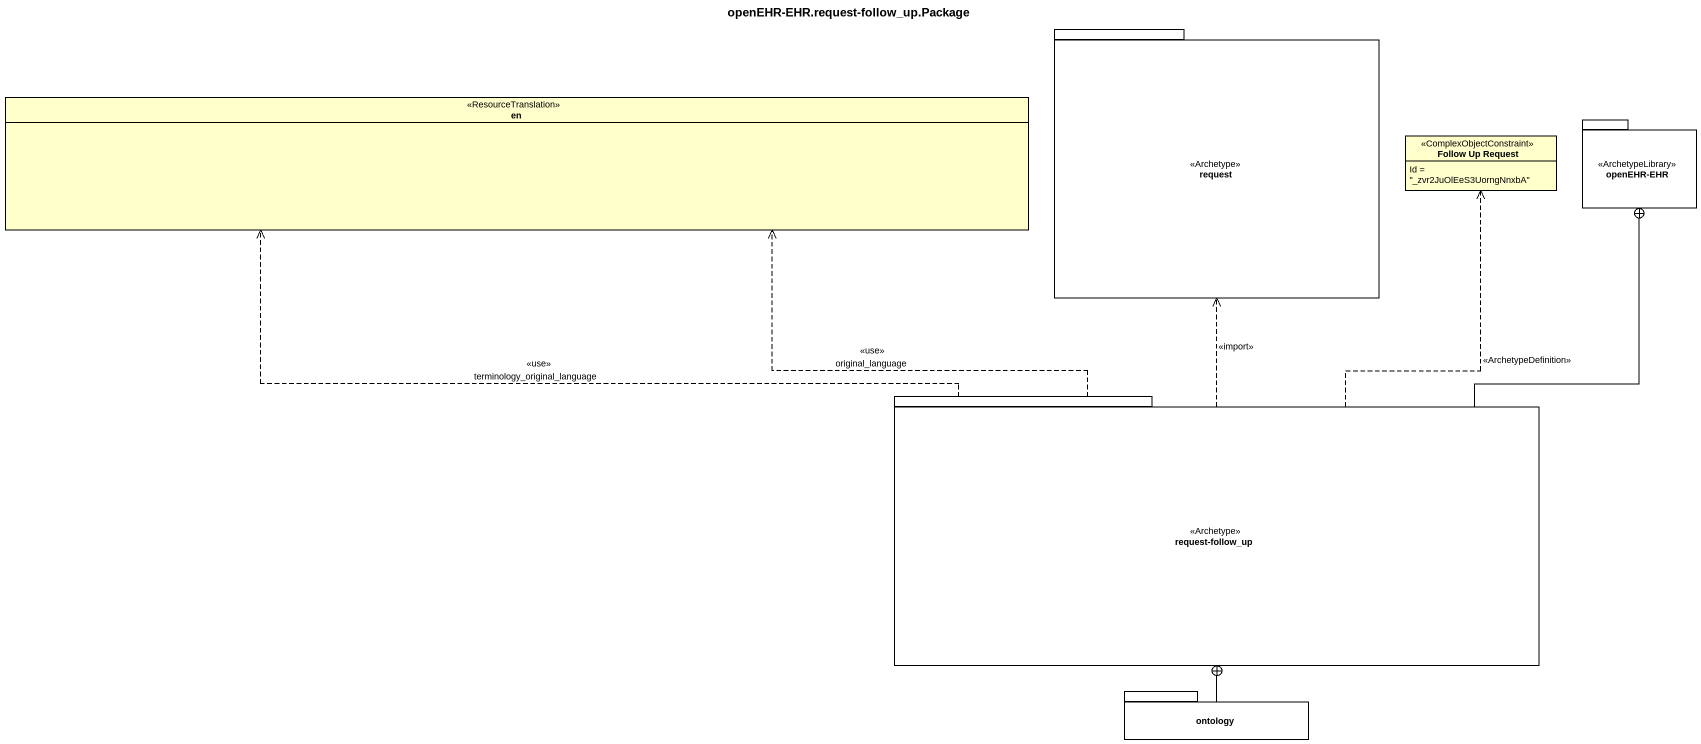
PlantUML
@startuml
title openEHR-EHR.request-follow_up.Package
hide circle
hide empty members
package request <<Archetype>> {
}
enum en <<ResourceTranslation>>
class "Follow Up Request" as Follow_Up_Request <<ComplexObjectConstraint>> {
  Id = "_zvr2JuOlEeS3UorngNnxbA"
}
package "openEHR-EHR" as openEHR_EHR <<ArchetypeLibrary>> {
}
package "request-follow_up" as request_follow_up <<Archetype>> {
}
package ontology {
}
request_follow_up .up.> request : <<import>>
request_follow_up .left.> en : <<use>>\nterminology_original_language
request_follow_up .left.> en : <<use>>\noriginal_language
request_follow_up .up.> Follow_Up_Request : <<ArchetypeDefinition>>
request_follow_up -up-+ openEHR_EHR
ontology -up-+ request_follow_up
@enduml
